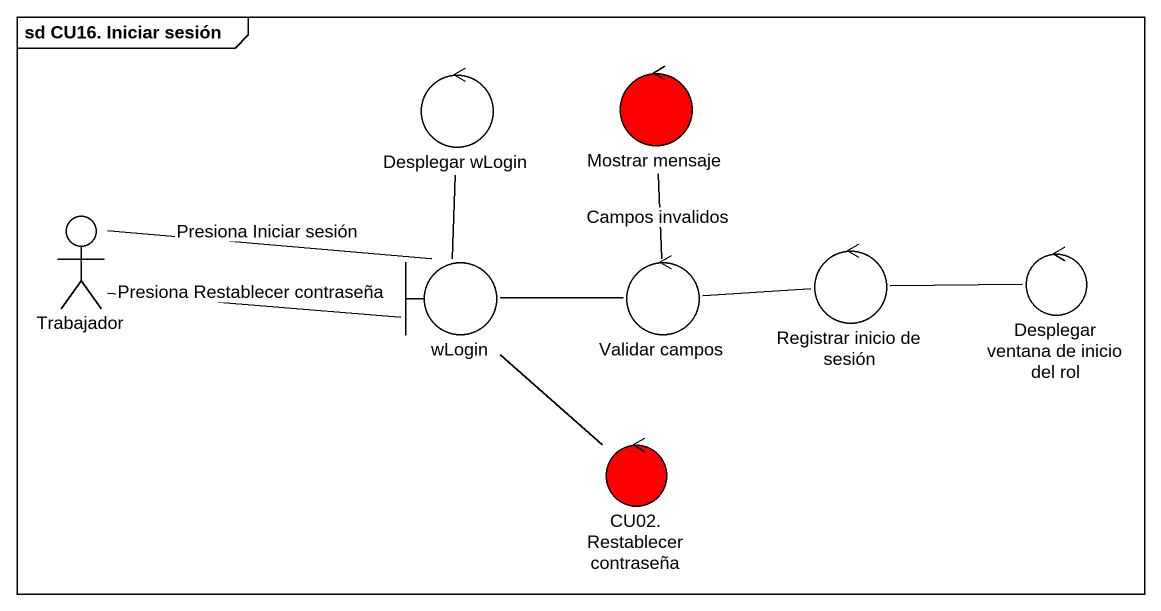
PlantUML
@startuml
mainframe sd CU16. Iniciar sesión
control "Desplegar wLogin" as Desplegar_wLogin
control "Mostrar mensaje" as Mostrar_mensaje #FF0000
actor Trabajador
control "Registrar inicio de sesión" as Registrar_inicio_de_sesión
control "Desplegar ventana de inicio del rol" as Desplegar_ventana_de_inicio
boundary wLogin
control "Validar campos" as Validar_campos
control "CU02. Restablecer contraseña" as CU02_Restablecer_contraseña #FF0000
Mostrar_mensaje -- Validar_campos : Campos invalidos
Trabajador -right- wLogin : Presiona Iniciar sesión
Trabajador -right- wLogin : Presiona Restablecer contraseña
Registrar_inicio_de_sesión -right- Desplegar_ventana_de_inicio
wLogin -up- Desplegar_wLogin
wLogin -right- Validar_campos
wLogin -- CU02_Restablecer_contraseña
Validar_campos -right- Registrar_inicio_de_sesión
@enduml
